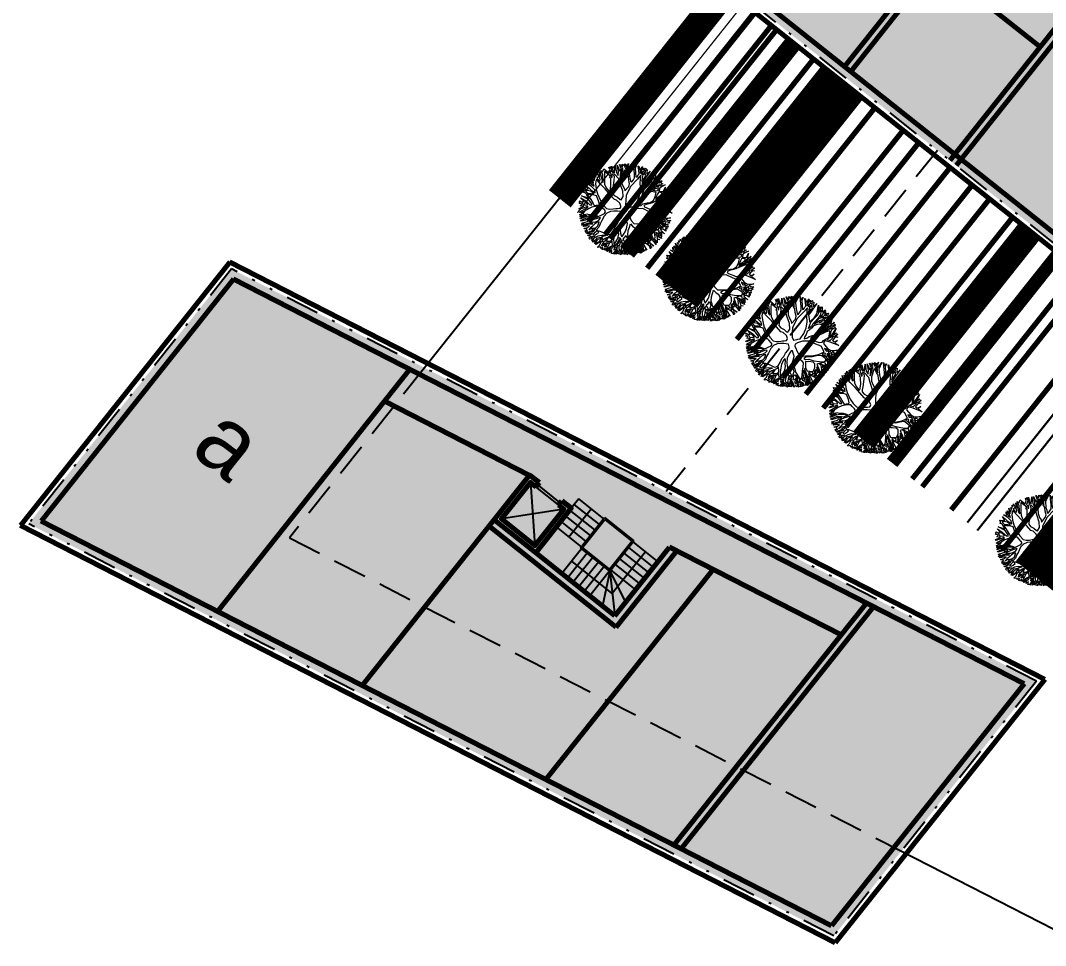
# Model space of a CAD drawing. Header units: metres. Extents: x -664657 to -643449, y -1076720 to -1062383.
# Drawn here: x -657667.81 to -657629.28, y -1068303.05 to -1068268.28 of the extents above; entities that cross this region are included whole.
import ezdxf

# ---------------------------------------------------------------- set-up
doc = ezdxf.new("R2010")
doc.units = ezdxf.units.M
doc.header["$LTSCALE"] = 0.1
doc.linetypes.add('DASHED', pattern=[19.05, 12.7, -6.35])
doc.linetypes.add('DIVIDE', pattern=[31.75, 12.7, -6.35, 0, -6.35, 0, -6.35])
doc.layers.get('0').update_dxf_attribs({"color": 8, "lineweight": 9})
for name, color, linetype in [('AA_THER_popis', 6, 'Continuous'), ('AA_THER_slabá', 4, 'Continuous'), ('AA_THER_srafy', 52, 'Continuous'), ('AA_THER_ZELEŇ', 53, 'Continuous'), ('AA_THER_čerchovaná', 84, 'DIVIDE'), ('AA_THER_čárkovaná', 5, 'DASHED')]:
    doc.layers.add(name, color=color, linetype=linetype)
doc.layers.add('AA_THER_silná', color=1, linetype='Continuous', lineweight=70)
doc.layers.add('AA_THER_STAFAZ', color=252, linetype='Continuous', lineweight=0)
doc.styles.get("Standard").update_dxf_attribs({"font": 'arial.ttf', "width": 0.8})

# ---------------------------------------------------------------- blocks, each defined once
blk = doc.blocks.new('A$C0C461CEA')
for p, q in [((0.063, 0.606), (-0.009, 0.765)), ((-0.009, 0.765), (0.101, 0.706)), ((0.101, 0.706), (0.094, 0.804)), ((0.094, 0.804), (0.195, 0.61)), ((0.214, 0.725), (0.134, 0.788)), ((0.134, 0.788), (0.212, 0.751)), ((0.191, 0.795), (0.205, 0.826)), ((0.231, 0.749), (0.191, 0.795)), ((0.205, 0.826), (0.247, 0.779)), ((0.247, 0.779), (0.283, 0.818)), ((0.283, 0.818), (0.273, 0.766)), ((0.273, 0.766), (0.303, 0.735)), ((0.303, 0.735), (0.335, 0.855)), ((0.335, 0.855), (0.332, 0.706)), ((0.448, 0.732), (0.381, 0.832)), ((0.381, 0.832), (0.473, 0.745)), ((0.483, 0.777), (0.463, 0.845)), ((0.463, 0.845), (0.503, 0.812)), ((0.473, 0.745), (0.483, 0.777)), ((0.49, 0.711), (0.491, 0.762)), ((0.491, 0.762), (0.519, 0.739)), ((0.503, 0.812), (0.541, 0.849)), ((0.541, 0.849), (0.523, 0.775)), ((0.523, 0.775), (0.552, 0.829)), ((0.552, 0.829), (0.55, 0.733)), ((0.572, 0.716), (0.592, 0.82)), ((0.592, 0.82), (0.599, 0.69)), ((0.732, 0.619), (0.623, 0.824)), ((0.623, 0.824), (0.721, 0.691)), ((0.721, 0.691), (0.725, 0.772)), ((0.725, 0.772), (0.739, 0.638)), ((0.773, 0.691), (0.762, 0.79)), ((0.762, 0.79), (0.78, 0.708)), ((0.782, 0.71), (0.826, 0.755)), ((0.826, 0.755), (0.807, 0.687)), ((-0.291, 0.473), (-0.326, 0.577)), ((-0.326, 0.577), (-0.279, 0.488)), ((-0.256, 0.522), (-0.284, 0.582)), ((-0.284, 0.582), (-0.25, 0.553)), ((-0.207, 0.472), (-0.256, 0.522)), ((-0.25, 0.553), (-0.251, 0.627)), ((-0.251, 0.627), (-0.205, 0.61)), ((-0.215, 0.587), (-0.164, 0.562)), ((-0.208, 0.57), (-0.215, 0.587)), ((-0.212, 0.536), (-0.208, 0.57)), ((-0.186, 0.48), (-0.212, 0.536)), ((-0.205, 0.61), (-0.205, 0.641)), ((-0.205, 0.641), (-0.143, 0.596)), ((-0.164, 0.562), (-0.163, 0.47)), ((-0.143, 0.596), (-0.108, 0.579)), ((-0.134, 0.562), (-0.138, 0.487)), ((-0.108, 0.579), (-0.136, 0.688)), ((-0.136, 0.688), (-0.031, 0.479)), ((-0.111, 0.544), (-0.134, 0.562)), ((-0.084, 0.536), (-0.111, 0.544)), ((-0.062, 0.681), (-0.084, 0.71)), ((-0.084, 0.71), (-0.025, 0.681)), ((-0.05, 0.471), (-0.084, 0.536)), ((0.086, 0.573), (-0.062, 0.681)), ((-0.025, 0.681), (-0.029, 0.73)), ((-0.029, 0.73), (-0.001, 0.656)), ((-0.001, 0.656), (0.063, 0.606)), ((0.049, 0.709), (0.1, 0.674)), ((0.071, 0.64), (0.049, 0.709)), ((0.115, 0.58), (0.071, 0.64)), ((0.141, 0.467), (0.086, 0.573)), ((0.1, 0.674), (0.148, 0.626)), ((0.154, 0.458), (0.115, 0.58)), ((0.148, 0.626), (0.198, 0.54)), ((0.195, 0.61), (0.214, 0.725)), ((0.198, 0.54), (0.234, 0.438)), ((0.212, 0.751), (0.231, 0.749)), ((0.212, 0.581), (0.226, 0.644)), ((0.236, 0.499), (0.212, 0.581)), ((0.226, 0.644), (0.236, 0.684)), ((0.236, 0.684), (0.278, 0.625)), ((0.256, 0.734), (0.28, 0.713)), ((0.257, 0.695), (0.256, 0.734)), ((0.272, 0.676), (0.257, 0.695)), ((0.278, 0.625), (0.267, 0.543)), ((0.267, 0.543), (0.281, 0.388)), ((0.291, 0.657), (0.272, 0.676)), ((0.28, 0.713), (0.29, 0.678)), ((0.29, 0.678), (0.291, 0.657)), ((0.298, 0.594), (0.316, 0.668)), ((0.299, 0.519), (0.298, 0.594)), ((0.359, 0.578), (0.299, 0.519)), ((0.316, 0.668), (0.354, 0.641)), ((0.392, 0.572), (0.318, 0.477)), ((0.332, 0.706), (0.398, 0.641)), ((0.354, 0.641), (0.373, 0.618)), ((0.373, 0.618), (0.359, 0.578)), ((0.469, 0.501), (0.392, 0.572)), ((0.398, 0.641), (0.448, 0.732)), ((0.419, 0.639), (0.417, 0.618)), ((0.417, 0.618), (0.449, 0.568)), ((0.438, 0.663), (0.419, 0.639)), ((0.471, 0.697), (0.438, 0.663)), ((0.449, 0.568), (0.492, 0.518)), ((0.482, 0.682), (0.471, 0.697)), ((0.492, 0.669), (0.482, 0.682)), ((0.505, 0.682), (0.49, 0.711)), ((0.503, 0.634), (0.492, 0.669)), ((0.492, 0.518), (0.511, 0.491)), ((0.512, 0.575), (0.503, 0.634)), ((0.518, 0.634), (0.505, 0.682)), ((0.511, 0.491), (0.512, 0.575)), ((0.519, 0.739), (0.518, 0.634)), ((0.53, 0.531), (0.539, 0.622)), ((0.551, 0.471), (0.53, 0.531)), ((0.539, 0.622), (0.547, 0.66)), ((0.544, 0.723), (0.568, 0.689)), ((0.547, 0.66), (0.544, 0.723)), ((0.55, 0.733), (0.572, 0.716)), ((0.562, 0.609), (0.551, 0.471)), ((0.568, 0.689), (0.562, 0.609)), ((0.581, 0.563), (0.574, 0.456)), ((0.6, 0.66), (0.581, 0.563)), ((0.599, 0.69), (0.656, 0.641)), ((0.629, 0.644), (0.6, 0.66)), ((0.699, 0.587), (0.629, 0.644)), ((0.656, 0.641), (0.716, 0.594)), ((0.735, 0.569), (0.699, 0.587)), ((0.716, 0.594), (0.732, 0.619)), ((0.736, 0.502), (0.735, 0.569)), ((0.738, 0.409), (0.736, 0.502)), ((0.739, 0.638), (0.773, 0.691)), ((0.756, 0.617), (0.75, 0.55)), ((0.75, 0.55), (0.759, 0.494)), ((0.785, 0.647), (0.756, 0.617)), ((0.759, 0.494), (0.811, 0.549)), ((0.847, 0.53), (0.772, 0.454)), ((0.78, 0.708), (0.782, 0.71)), ((0.811, 0.549), (0.785, 0.647)), ((0.807, 0.687), (0.84, 0.599)), ((0.84, 0.599), (0.888, 0.613)), ((1.024, 0.679), (0.847, 0.53)), ((0.888, 0.613), (0.897, 0.711)), ((0.897, 0.711), (0.915, 0.627)), ((0.915, 0.627), (1.024, 0.679)), ((1.039, 0.454), (1.103, 0.589)), ((1.103, 0.589), (1.074, 0.465)), ((1.074, 0.465), (1.137, 0.506)), ((1.137, 0.506), (1.166, 0.562)), ((1.213, 0.508), (1.154, 0.472)), ((1.166, 0.562), (1.164, 0.508)), ((1.164, 0.508), (1.213, 0.508)), ((-0.495, 0.221), (-0.55, 0.309)), ((-0.55, 0.309), (-0.495, 0.256)), ((-0.436, 0.238), (-0.503, 0.376)), ((-0.503, 0.376), (-0.397, 0.235)), ((-0.495, 0.256), (-0.436, 0.238)), ((-0.394, 0.371), (-0.482, 0.412)), ((-0.482, 0.412), (-0.394, 0.388)), ((-0.394, 0.388), (-0.424, 0.459)), ((-0.424, 0.459), (-0.372, 0.399)), ((-0.256, 0.32), (-0.394, 0.371)), ((-0.386, 0.487), (-0.377, 0.497)), ((-0.28, 0.452), (-0.386, 0.487)), ((-0.377, 0.497), (-0.291, 0.473)), ((-0.372, 0.399), (-0.265, 0.347)), ((-0.209, 0.421), (-0.28, 0.452)), ((-0.279, 0.488), (-0.209, 0.448)), ((-0.265, 0.347), (-0.176, 0.312)), ((-0.174, 0.275), (-0.256, 0.32)), ((-0.209, 0.448), (-0.207, 0.472)), ((-0.194, 0.381), (-0.209, 0.421)), ((-0.162, 0.346), (-0.194, 0.381)), ((-0.163, 0.47), (-0.186, 0.48)), ((-0.176, 0.312), (-0.162, 0.346)), ((-0.142, 0.224), (-0.174, 0.275)), ((-0.157, 0.436), (-0.114, 0.321)), ((-0.081, 0.391), (-0.157, 0.436)), ((-0.138, 0.487), (-0.095, 0.443)), ((-0.114, 0.321), (-0.04, 0.095)), ((-0.095, 0.443), (-0.013, 0.385)), ((0.012, 0.333), (-0.081, 0.391)), ((-0.013, 0.385), (-0.05, 0.471)), ((-0.031, 0.479), (0.019, 0.379)), ((0.154, 0.269), (0.012, 0.333)), ((0.019, 0.379), (0.096, 0.349)), ((0.096, 0.349), (0.175, 0.322)), ((0.175, 0.322), (0.141, 0.467)), ((0.193, 0.345), (0.154, 0.458)), ((0.266, 0.178), (0.154, 0.269)), ((0.24, 0.295), (0.193, 0.345)), ((0.234, 0.438), (0.258, 0.367)), ((0.281, 0.388), (0.236, 0.499)), ((0.308, 0.222), (0.24, 0.295)), ((0.258, 0.367), (0.296, 0.309)), ((0.296, 0.309), (0.308, 0.222)), ((0.314, 0.414), (0.309, 0.363)), ((0.309, 0.363), (0.334, 0.286)), ((0.318, 0.477), (0.314, 0.414)), ((0.334, 0.286), (0.348, 0.221)), ((0.532, 0.422), (0.469, 0.501)), ((0.485, 0.148), (0.513, 0.258)), ((0.513, 0.258), (0.54, 0.324)), ((0.54, 0.324), (0.532, 0.422)), ((0.551, 0.283), (0.534, 0.218)), ((0.571, 0.374), (0.551, 0.283)), ((0.574, 0.456), (0.571, 0.374)), ((0.619, 0.192), (0.694, 0.255)), ((0.694, 0.255), (0.731, 0.289)), ((0.834, 0.289), (0.726, 0.197)), ((0.731, 0.289), (0.76, 0.363)), ((0.76, 0.363), (0.738, 0.409)), ((0.772, 0.454), (0.768, 0.41)), ((0.768, 0.41), (0.8, 0.37)), ((0.8, 0.37), (0.955, 0.401)), ((0.992, 0.29), (0.834, 0.289)), ((0.943, 0.354), (0.922, 0.336)), ((0.922, 0.336), (0.992, 0.342)), ((0.983, 0.384), (0.943, 0.354)), ((0.955, 0.401), (1.039, 0.454)), ((1.022, 0.404), (0.983, 0.384)), ((0.99, 0.219), (0.992, 0.29)), ((0.992, 0.342), (1.008, 0.359)), ((1.008, 0.359), (1.022, 0.404)), ((1.019, 0.28), (1.014, 0.25)), ((1.04, 0.305), (1.019, 0.28)), ((1.065, 0.28), (1.04, 0.305)), ((1.06, 0.421), (1.046, 0.396)), ((1.046, 0.396), (1.046, 0.37)), ((1.046, 0.37), (1.102, 0.394)), ((1.057, 0.251), (1.11, 0.266)), ((1.085, 0.438), (1.06, 0.421)), ((1.084, 0.364), (1.065, 0.329)), ((1.065, 0.329), (1.216, 0.353)), ((1.11, 0.266), (1.065, 0.28)), ((1.151, 0.377), (1.084, 0.364)), ((1.117, 0.447), (1.085, 0.438)), ((1.115, 0.327), (1.094, 0.318)), ((1.094, 0.318), (1.123, 0.272)), ((1.102, 0.394), (1.117, 0.447)), ((1.157, 0.334), (1.115, 0.327)), ((1.123, 0.272), (1.221, 0.303)), ((1.154, 0.472), (1.142, 0.409)), ((1.142, 0.409), (1.193, 0.416)), ((1.216, 0.393), (1.151, 0.377)), ((1.223, 0.332), (1.157, 0.334)), ((1.221, 0.277), (1.173, 0.268)), ((1.173, 0.268), (1.209, 0.239)), ((1.193, 0.416), (1.206, 0.47)), ((1.206, 0.47), (1.232, 0.441)), ((1.209, 0.239), (1.221, 0.277)), ((1.216, 0.353), (1.216, 0.393)), ((1.221, 0.303), (1.223, 0.332)), ((1.232, 0.441), (1.276, 0.429)), ((1.265, 0.299), (1.236, 0.242)), ((1.276, 0.429), (1.239, 0.399)), ((1.239, 0.399), (1.239, 0.378)), ((1.239, 0.378), (1.266, 0.383)), ((1.263, 0.236), (1.379, 0.275)), ((1.336, 0.335), (1.265, 0.299)), ((1.266, 0.383), (1.281, 0.398)), ((1.308, 0.383), (1.275, 0.358)), ((1.275, 0.358), (1.336, 0.335)), ((1.281, 0.398), (1.308, 0.383)), ((1.379, 0.275), (1.301, 0.236)), ((-0.493, -0.002), (-0.644, 0.041)), ((-0.644, 0.041), (-0.485, 0.03)), ((-0.635, 0.101), (-0.551, 0.117)), ((-0.519, 0.086), (-0.635, 0.101)), ((-0.612, 0.165), (-0.577, 0.172)), ((-0.557, 0.142), (-0.612, 0.165)), ((-0.577, 0.172), (-0.583, 0.229)), ((-0.583, 0.229), (-0.536, 0.174)), ((-0.551, 0.117), (-0.557, 0.142)), ((-0.526, 0.187), (-0.556, 0.247)), ((-0.556, 0.247), (-0.505, 0.187)), ((-0.536, 0.174), (-0.526, 0.187)), ((-0.509, 0.126), (-0.526, 0.126)), ((-0.526, 0.126), (-0.492, 0.08)), ((-0.485, 0.03), (-0.519, 0.086)), ((-0.416, 0.057), (-0.509, 0.126)), ((-0.505, 0.187), (-0.335, 0.163)), ((-0.415, 0.205), (-0.495, 0.221)), ((-0.492, 0.08), (-0.453, 0.038)), ((-0.444, 0.15), (-0.46, 0.141)), ((-0.46, 0.141), (-0.318, -0.013)), ((-0.453, 0.038), (-0.411, 0.003)), ((-0.353, 0.149), (-0.444, 0.15)), ((-0.354, -0.026), (-0.416, 0.057)), ((-0.335, 0.163), (-0.415, 0.205)), ((-0.411, 0.003), (-0.354, -0.026)), ((-0.397, 0.235), (-0.263, 0.181)), ((-0.273, 0.155), (-0.353, 0.149)), ((-0.191, 0.121), (-0.273, 0.155)), ((-0.263, 0.181), (-0.194, 0.167)), ((-0.194, 0.167), (-0.145, 0.146)), ((-0.099, 0.096), (-0.191, 0.121)), ((-0.145, 0.146), (-0.114, 0.159)), ((-0.114, 0.159), (-0.142, 0.224)), ((-0.05, 0.048), (-0.099, 0.096)), ((0, -0.086), (-0.05, 0.048)), ((-0.04, 0.095), (0.101, -0.11)), ((0.364, 0.065), (0.266, 0.178)), ((0.348, 0.221), (0.354, 0.16)), ((0.354, 0.16), (0.409, 0.103)), ((0.435, -0.079), (0.364, 0.065)), ((0.409, 0.103), (0.439, 0.053)), ((0.439, 0.053), (0.476, 0.01)), ((0.476, 0.01), (0.498, 0.096)), ((0.498, 0.096), (0.485, 0.148)), ((0.588, 0.099), (0.514, -0.053)), ((0.534, 0.218), (0.533, 0.155)), ((0.533, 0.155), (0.567, 0.153)), ((0.567, 0.153), (0.619, 0.192)), ((0.726, 0.197), (0.588, 0.099)), ((0.934, -0.024), (0.985, 0.138)), ((0.99, 0.078), (0.966, -0.017)), ((0.985, 0.138), (0.99, 0.219)), ((1.029, 0.181), (0.99, 0.078)), ((1.014, 0.25), (1.022, 0.223)), ((1.022, 0.223), (1.057, 0.251)), ((1.054, 0.196), (1.029, 0.181)), ((1.161, 0.247), (1.054, 0.196)), ((1.064, -0.035), (1.15, 0.081)), ((1.15, 0.081), (1.193, 0.151)), ((1.207, 0.21), (1.161, 0.247)), ((1.184, 0.044), (1.176, -0.007)), ((1.242, 0.072), (1.184, 0.044)), ((1.201, 0.118), (1.192, 0.06)), ((1.192, 0.06), (1.242, 0.105)), ((1.193, 0.151), (1.207, 0.21)), ((1.249, 0.194), (1.201, 0.132)), ((1.201, 0.132), (1.201, 0.118)), ((1.236, 0.242), (1.263, 0.236)), ((1.242, 0.105), (1.277, 0.128)), ((1.297, 0.051), (1.242, 0.072)), ((1.268, 0.179), (1.249, 0.194)), ((1.314, 0.169), (1.268, 0.179)), ((1.294, 0.108), (1.276, 0.086)), ((1.276, 0.086), (1.305, 0.077)), ((1.277, 0.128), (1.319, 0.158)), ((1.411, 0.18), (1.289, 0.213)), ((1.289, 0.213), (1.317, 0.184)), ((1.327, 0.131), (1.294, 0.108)), ((1.347, 0.037), (1.297, 0.051)), ((1.301, 0.236), (1.411, 0.18)), ((1.305, 0.077), (1.384, 0.138)), ((1.319, 0.158), (1.314, 0.169)), ((1.317, 0.184), (1.443, 0.155)), ((1.367, 0.149), (1.327, 0.131)), ((1.443, 0.155), (1.34, 0.081)), ((1.34, 0.081), (1.406, 0.061)), ((1.386, 0.006), (1.347, 0.037)), ((1.384, 0.138), (1.367, 0.149)), ((1.367, -0.026), (1.386, 0.006)), ((1.421, 0.016), (1.398, -0.011)), ((1.406, 0.061), (1.454, 0.109)), ((1.495, 0.013), (1.421, 0.016)), ((1.454, 0.109), (1.431, 0.05)), ((1.431, 0.05), (1.495, 0.013)), ((-0.721, -0.288), (-0.583, -0.227)), ((-0.701, -0.157), (-0.672, -0.144)), ((-0.634, -0.167), (-0.701, -0.157)), ((-0.672, -0.144), (-0.697, -0.115)), ((-0.697, -0.115), (-0.649, -0.134)), ((-0.599, -0.118), (-0.687, -0.081)), ((-0.687, -0.081), (-0.582, -0.108)), ((-0.508, -0.101), (-0.659, -0.004)), ((-0.659, -0.004), (-0.5, -0.057)), ((-0.49, -0.229), (-0.658, -0.302)), ((-0.649, -0.134), (-0.599, -0.118)), ((-0.583, -0.227), (-0.634, -0.167)), ((-0.561, -0.129), (-0.611, -0.142)), ((-0.611, -0.142), (-0.575, -0.175)), ((-0.582, -0.108), (-0.544, -0.105)), ((-0.575, -0.175), (-0.552, -0.204)), ((-0.519, -0.137), (-0.561, -0.129)), ((-0.552, -0.204), (-0.506, -0.197)), ((-0.544, -0.105), (-0.508, -0.101)), ((-0.491, -0.179), (-0.519, -0.137)), ((-0.506, -0.197), (-0.448, -0.22)), ((-0.5, -0.057), (-0.412, -0.054)), ((-0.412, -0.054), (-0.493, -0.002)), ((-0.33, -0.078), (-0.491, -0.12)), ((-0.491, -0.12), (-0.481, -0.145)), ((-0.444, -0.203), (-0.491, -0.179)), ((-0.465, -0.267), (-0.49, -0.229)), ((-0.481, -0.145), (-0.435, -0.149)), ((-0.448, -0.22), (-0.444, -0.203)), ((-0.435, -0.149), (-0.35, -0.207)), ((-0.35, -0.207), (-0.2, -0.314)), ((-0.208, -0.104), (-0.33, -0.078)), ((-0.318, -0.013), (-0.221, -0.06)), ((-0.221, -0.06), (-0.118, -0.072)), ((-0.023, -0.134), (-0.208, -0.104)), ((-0.118, -0.072), (-0.051, -0.067)), ((-0.051, -0.067), (0, -0.086)), ((0.101, -0.19), (-0.023, -0.134)), ((0.101, -0.11), (0.215, -0.18)), ((0.147, -0.271), (0.101, -0.19)), ((0.215, -0.18), (0.302, -0.23)), ((0.302, -0.23), (0.386, -0.241)), ((0.386, -0.241), (0.412, -0.157)), ((0.412, -0.132), (0.435, -0.079)), ((0.412, -0.157), (0.412, -0.132)), ((0.514, -0.053), (0.492, -0.182)), ((0.492, -0.182), (0.493, -0.246)), ((0.493, -0.246), (0.533, -0.274)), ((0.814, -0.262), (0.864, -0.159)), ((0.864, -0.159), (0.934, -0.024)), ((0.908, -0.119), (0.897, -0.15)), ((0.897, -0.15), (0.901, -0.228)), ((0.901, -0.228), (0.946, -0.198)), ((0.966, -0.017), (0.908, -0.119)), ((0.946, -0.198), (0.973, -0.127)), ((0.973, -0.127), (1.064, -0.035)), ((1.009, -0.187), (0.98, -0.225)), ((0.98, -0.225), (1.12, -0.297)), ((1.026, -0.151), (1.009, -0.187)), ((1.084, -0.067), (1.026, -0.151)), ((1.138, -0.047), (1.084, -0.067)), ((1.225, -0.095), (1.138, -0.047)), ((1.176, -0.007), (1.277, -0.02)), ((1.208, -0.294), (1.276, -0.187)), ((1.271, -0.153), (1.225, -0.095)), ((1.231, -0.04), (1.321, -0.091)), ((1.289, -0.041), (1.231, -0.04)), ((1.287, -0.212), (1.256, -0.26)), ((1.262, -0.288), (1.356, -0.236)), ((1.276, -0.187), (1.271, -0.153)), ((1.277, -0.02), (1.367, -0.026)), ((1.324, -0.116), (1.277, -0.096)), ((1.277, -0.096), (1.303, -0.157)), ((1.318, -0.192), (1.287, -0.212)), ((1.346, -0.047), (1.289, -0.041)), ((1.394, -0.229), (1.298, -0.308)), ((1.303, -0.157), (1.324, -0.116)), ((1.356, -0.236), (1.318, -0.192)), ((1.321, -0.091), (1.346, -0.047)), ((1.347, -0.14), (1.333, -0.161)), ((1.333, -0.161), (1.36, -0.194)), ((1.374, -0.053), (1.346, -0.093)), ((1.346, -0.093), (1.374, -0.091)), ((1.368, -0.148), (1.347, -0.14)), ((1.374, -0.091), (1.353, -0.129)), ((1.353, -0.129), (1.41, -0.147)), ((1.36, -0.194), (1.389, -0.194)), ((1.4, -0.166), (1.368, -0.148)), ((1.514, -0.029), (1.374, -0.053)), ((1.389, -0.194), (1.421, -0.179)), ((1.476, -0.191), (1.394, -0.229)), ((1.398, -0.011), (1.514, -0.029)), ((1.421, -0.179), (1.4, -0.166)), ((1.41, -0.147), (1.519, -0.094)), ((1.519, -0.094), (1.431, -0.145)), ((1.431, -0.145), (1.486, -0.17)), ((1.541, -0.201), (1.476, -0.191)), ((1.486, -0.17), (1.527, -0.148)), ((1.527, -0.148), (1.511, -0.184)), ((1.511, -0.184), (1.541, -0.201)), ((-0.722, -0.374), (-0.67, -0.354)), ((-0.605, -0.381), (-0.722, -0.374)), ((-0.67, -0.354), (-0.721, -0.288)), ((-0.671, -0.512), (-0.715, -0.477)), ((-0.715, -0.477), (-0.643, -0.483)), ((-0.705, -0.422), (-0.705, -0.403)), ((-0.705, -0.403), (-0.475, -0.468)), ((-0.602, -0.457), (-0.705, -0.422)), ((-0.658, -0.302), (-0.588, -0.343)), ((-0.643, -0.483), (-0.602, -0.457)), ((-0.562, -0.478), (-0.608, -0.497)), ((-0.608, -0.497), (-0.603, -0.545)), ((-0.429, -0.459), (-0.605, -0.381)), ((-0.588, -0.343), (-0.459, -0.411)), ((-0.528, -0.49), (-0.562, -0.478)), ((-0.5, -0.512), (-0.528, -0.49)), ((-0.475, -0.468), (-0.429, -0.459)), ((-0.431, -0.251), (-0.465, -0.267)), ((-0.459, -0.411), (-0.383, -0.446)), ((-0.274, -0.489), (-0.439, -0.537)), ((-0.402, -0.266), (-0.431, -0.251)), ((-0.281, -0.328), (-0.402, -0.266)), ((-0.383, -0.446), (-0.284, -0.456)), ((-0.284, -0.456), (-0.182, -0.436)), ((-0.167, -0.411), (-0.281, -0.328)), ((-0.099, -0.448), (-0.274, -0.489)), ((-0.2, -0.314), (-0.141, -0.358)), ((-0.182, -0.436), (-0.167, -0.411)), ((-0.141, -0.358), (-0.098, -0.387)), ((0.06, -0.41), (-0.099, -0.448)), ((-0.098, -0.387), (-0.025, -0.371)), ((-0.025, -0.371), (0.046, -0.318)), ((0.046, -0.318), (0.128, -0.29)), ((0.101, -0.37), (0.06, -0.41)), ((0.202, -0.337), (0.101, -0.37)), ((0.128, -0.29), (0.147, -0.271)), ((0.284, -0.347), (0.202, -0.337)), ((0.252, -0.551), (0.271, -0.484)), ((0.271, -0.484), (0.295, -0.448)), ((0.301, -0.364), (0.284, -0.347)), ((0.295, -0.448), (0.313, -0.389)), ((0.313, -0.389), (0.301, -0.364)), ((0.348, -0.481), (0.309, -0.559)), ((0.414, -0.386), (0.348, -0.481)), ((0.482, -0.404), (0.414, -0.386)), ((0.518, -0.429), (0.482, -0.404)), ((0.544, -0.477), (0.518, -0.429)), ((0.533, -0.274), (0.71, -0.29)), ((0.574, -0.561), (0.544, -0.477)), ((0.601, -0.382), (0.587, -0.408)), ((0.587, -0.408), (0.628, -0.487)), ((0.66, -0.39), (0.601, -0.382)), ((0.628, -0.487), (0.7, -0.576)), ((0.74, -0.406), (0.66, -0.39)), ((0.71, -0.29), (0.814, -0.262)), ((0.768, -0.431), (0.74, -0.406)), ((0.831, -0.489), (0.768, -0.431)), ((0.773, -0.347), (0.846, -0.329)), ((0.833, -0.407), (0.773, -0.347)), ((0.885, -0.552), (0.831, -0.489)), ((0.896, -0.469), (0.833, -0.407)), ((0.846, -0.329), (0.914, -0.295)), ((0.987, -0.527), (0.896, -0.469)), ((0.914, -0.295), (0.987, -0.292)), ((0.987, -0.292), (1.076, -0.35)), ((1.076, -0.35), (1.146, -0.402)), ((1.12, -0.297), (1.208, -0.294)), ((1.322, -0.346), (1.122, -0.328)), ((1.122, -0.328), (1.314, -0.377)), ((1.146, -0.366), (1.331, -0.398)), ((1.205, -0.406), (1.146, -0.366)), ((1.146, -0.402), (1.247, -0.462)), ((1.293, -0.438), (1.205, -0.406)), ((1.247, -0.462), (1.328, -0.531)), ((1.256, -0.26), (1.262, -0.288)), ((1.35, -0.423), (1.293, -0.438)), ((1.298, -0.308), (1.389, -0.301)), ((1.308, -0.455), (1.382, -0.454)), ((1.323, -0.478), (1.308, -0.455)), ((1.314, -0.377), (1.526, -0.421)), ((1.436, -0.382), (1.322, -0.346)), ((1.367, -0.498), (1.323, -0.478)), ((1.331, -0.398), (1.35, -0.423)), ((1.439, -0.334), (1.334, -0.329)), ((1.334, -0.329), (1.521, -0.375)), ((1.403, -0.475), (1.367, -0.498)), ((1.526, -0.421), (1.375, -0.412)), ((1.375, -0.412), (1.53, -0.449)), ((1.382, -0.454), (1.403, -0.475)), ((1.389, -0.301), (1.527, -0.295)), ((1.53, -0.449), (1.415, -0.452)), ((1.415, -0.452), (1.445, -0.477)), ((1.521, -0.375), (1.436, -0.382)), ((1.513, -0.369), (1.439, -0.334)), ((1.445, -0.477), (1.505, -0.474)), ((1.505, -0.474), (1.477, -0.522)), ((1.527, -0.295), (1.496, -0.321)), ((1.496, -0.321), (1.528, -0.358)), ((1.528, -0.358), (1.513, -0.369)), ((-0.697, -0.539), (-0.671, -0.512)), ((-0.651, -0.541), (-0.697, -0.539)), ((-0.537, -0.67), (-0.676, -0.63)), ((-0.676, -0.63), (-0.569, -0.633)), ((-0.67, -0.585), (-0.643, -0.564)), ((-0.628, -0.583), (-0.67, -0.585)), ((-0.643, -0.564), (-0.651, -0.541)), ((-0.639, -0.698), (-0.537, -0.67)), ((-0.507, -0.691), (-0.639, -0.698)), ((-0.569, -0.633), (-0.628, -0.583)), ((-0.54, -0.767), (-0.622, -0.732)), ((-0.622, -0.732), (-0.532, -0.735)), ((-0.603, -0.545), (-0.555, -0.54)), ((-0.569, -0.566), (-0.571, -0.578)), ((-0.571, -0.578), (-0.503, -0.638)), ((-0.439, -0.537), (-0.569, -0.566)), ((-0.555, -0.54), (-0.523, -0.534)), ((-0.532, -0.735), (-0.456, -0.699)), ((-0.523, -0.534), (-0.5, -0.512)), ((-0.456, -0.699), (-0.507, -0.691)), ((-0.503, -0.638), (-0.373, -0.687)), ((-0.374, -0.724), (-0.483, -0.76)), ((-0.416, -0.81), (-0.302, -0.746)), ((-0.302, -0.746), (-0.374, -0.724)), ((-0.373, -0.687), (-0.256, -0.714)), ((-0.256, -0.714), (-0.076, -0.727)), ((-0.076, -0.727), (0.048, -0.713)), ((0.048, -0.713), (0.165, -0.682)), ((0.185, -0.745), (0.103, -0.771)), ((0.165, -0.682), (0.215, -0.623)), ((0.227, -0.745), (0.185, -0.745)), ((0.215, -0.623), (0.252, -0.551)), ((0.25, -0.786), (0.227, -0.745)), ((0.276, -0.629), (0.273, -0.73)), ((0.273, -0.73), (0.303, -0.824)), ((0.309, -0.559), (0.276, -0.629)), ((0.627, -0.632), (0.574, -0.561)), ((0.648, -0.697), (0.627, -0.632)), ((0.706, -0.765), (0.648, -0.697)), ((0.68, -0.635), (0.71, -0.698)), ((0.723, -0.641), (0.68, -0.635)), ((0.7, -0.576), (0.793, -0.643)), ((0.71, -0.698), (0.771, -0.775)), ((0.755, -0.654), (0.723, -0.641)), ((0.793, -0.687), (0.755, -0.654)), ((0.793, -0.643), (0.86, -0.669)), ((0.861, -0.713), (0.793, -0.687)), ((0.86, -0.669), (0.919, -0.683)), ((0.923, -0.765), (0.861, -0.713)), ((0.927, -0.618), (0.885, -0.552)), ((0.919, -0.683), (0.953, -0.683)), ((0.953, -0.683), (0.927, -0.618)), ((0.943, -0.738), (0.987, -0.729)), ((0.979, -0.769), (0.943, -0.738)), ((0.973, -0.572), (1.072, -0.589)), ((0.997, -0.622), (0.973, -0.572)), ((1.063, -0.541), (0.987, -0.527)), ((0.987, -0.729), (1.026, -0.796)), ((1.018, -0.681), (0.997, -0.622)), ((1.087, -0.68), (1.018, -0.681)), ((1.033, -0.716), (1.053, -0.774)), ((1.078, -0.743), (1.033, -0.716)), ((1.084, -0.55), (1.063, -0.541)), ((1.072, -0.589), (1.119, -0.642)), ((1.111, -0.744), (1.078, -0.743)), ((1.24, -0.542), (1.084, -0.55)), ((1.171, -0.679), (1.087, -0.68)), ((1.099, -0.713), (1.174, -0.717)), ((1.139, -0.759), (1.099, -0.713)), ((1.151, -0.786), (1.111, -0.744)), ((1.119, -0.642), (1.171, -0.679)), ((1.135, -0.61), (1.181, -0.601)), ((1.169, -0.658), (1.135, -0.61)), ((1.218, -0.683), (1.169, -0.658)), ((1.271, -0.556), (1.173, -0.572)), ((1.173, -0.572), (1.345, -0.623)), ((1.174, -0.717), (1.193, -0.78)), ((1.181, -0.601), (1.228, -0.603)), ((1.262, -0.674), (1.218, -0.683)), ((1.22, -0.716), (1.225, -0.775)), ((1.246, -0.741), (1.22, -0.716)), ((1.228, -0.603), (1.262, -0.674)), ((1.328, -0.531), (1.24, -0.542)), ((1.269, -0.792), (1.246, -0.741)), ((1.339, -0.652), (1.266, -0.621)), ((1.266, -0.621), (1.279, -0.67)), ((1.292, -0.73), (1.269, -0.733)), ((1.269, -0.733), (1.293, -0.833)), ((1.32, -0.545), (1.271, -0.556)), ((1.279, -0.67), (1.304, -0.696)), ((1.314, -0.791), (1.292, -0.73)), ((1.304, -0.696), (1.367, -0.69)), ((1.362, -0.62), (1.32, -0.545)), ((1.351, -0.74), (1.321, -0.736)), ((1.321, -0.736), (1.366, -0.826)), ((1.367, -0.69), (1.339, -0.652)), ((1.345, -0.623), (1.362, -0.62)), ((1.406, -0.775), (1.351, -0.74)), ((1.492, -0.575), (1.361, -0.539)), ((1.361, -0.539), (1.376, -0.585)), ((1.404, -0.631), (1.364, -0.641)), ((1.364, -0.641), (1.432, -0.706)), ((1.376, -0.585), (1.48, -0.613)), ((1.432, -0.706), (1.386, -0.715)), ((1.386, -0.715), (1.406, -0.775)), ((1.434, -0.521), (1.395, -0.521)), ((1.395, -0.521), (1.492, -0.575)), ((1.457, -0.664), (1.404, -0.631)), ((1.485, -0.543), (1.434, -0.521)), ((1.461, -0.634), (1.444, -0.636)), ((1.444, -0.636), (1.457, -0.664)), ((1.48, -0.613), (1.461, -0.634)), ((1.477, -0.522), (1.485, -0.543)), ((-0.483, -0.76), (-0.59, -0.822)), ((-0.59, -0.822), (-0.54, -0.767)), ((-0.568, -0.862), (-0.416, -0.81)), ((-0.457, -0.859), (-0.568, -0.862)), ((-0.519, -0.958), (-0.457, -0.859)), ((-0.458, -0.964), (-0.519, -0.958)), ((-0.463, -0.909), (-0.469, -0.936)), ((-0.469, -0.936), (-0.415, -0.93)), ((-0.446, -0.892), (-0.463, -0.909)), ((-0.456, -0.999), (-0.458, -0.964)), ((-0.402, -0.959), (-0.456, -0.999)), ((-0.388, -0.824), (-0.446, -0.892)), ((-0.415, -0.93), (-0.381, -0.913)), ((-0.275, -0.955), (-0.402, -0.959)), ((-0.396, -1.075), (-0.275, -0.955)), ((-0.237, -0.968), (-0.396, -1.075)), ((-0.329, -0.8), (-0.388, -0.824)), ((-0.381, -0.913), (-0.335, -0.847)), ((-0.322, -0.887), (-0.355, -0.942)), ((-0.355, -0.942), (-0.206, -0.924)), ((-0.335, -0.847), (-0.287, -0.798)), ((-0.287, -0.798), (-0.329, -0.8)), ((-0.283, -0.813), (-0.322, -0.887)), ((-0.221, -0.753), (-0.283, -0.813)), ((-0.105, -0.95), (-0.237, -0.968)), ((-0.092, -0.771), (-0.221, -0.753)), ((-0.206, -0.924), (-0.095, -0.918)), ((-0.078, -0.962), (-0.105, -0.95)), ((-0.102, -1.004), (-0.078, -0.962)), ((-0.095, -0.918), (-0.04, -0.918)), ((-0.004, -0.791), (-0.092, -0.771)), ((-0.04, -0.918), (-0.024, -0.869)), ((-0.027, -0.987), (-0.034, -1.08)), ((0.014, -0.86), (-0.027, -0.987)), ((-0.024, -0.869), (-0.002, -0.812)), ((-0.002, -0.812), (-0.004, -0.791)), ((0.055, -0.78), (0.014, -0.86)), ((0.103, -0.771), (0.055, -0.78)), ((0.142, -1.04), (0.206, -0.982)), ((0.246, -0.974), (0.184, -1.043)), ((0.206, -0.982), (0.243, -0.953)), ((0.23, -1.077), (0.246, -0.974)), ((0.243, -0.953), (0.249, -0.862)), ((0.249, -0.862), (0.25, -0.786)), ((0.277, -0.999), (0.264, -1.085)), ((0.292, -0.925), (0.277, -0.999)), ((0.309, -0.927), (0.292, -0.925)), ((0.303, -0.824), (0.376, -0.924)), ((0.33, -0.981), (0.309, -0.927)), ((0.333, -1.053), (0.33, -0.981)), ((0.374, -0.999), (0.362, -1.036)), ((0.41, -1.033), (0.374, -0.999)), ((0.376, -0.924), (0.427, -1.003)), ((0.427, -1.003), (0.48, -1.062)), ((0.631, -1.046), (0.693, -0.999)), ((0.693, -0.999), (0.75, -0.958)), ((0.766, -0.864), (0.706, -0.765)), ((0.75, -0.958), (0.766, -0.918)), ((0.766, -0.918), (0.766, -0.864)), ((0.771, -0.775), (0.873, -0.86)), ((0.789, -0.874), (0.884, -0.921)), ((0.804, -0.903), (0.789, -0.874)), ((0.793, -1.031), (0.796, -0.994)), ((0.796, -0.994), (0.85, -1.098)), ((0.804, -0.956), (0.804, -0.903)), ((0.813, -0.977), (0.804, -0.956)), ((0.841, -1.024), (0.813, -0.977)), ((0.873, -0.86), (0.932, -0.9)), ((0.884, -0.921), (0.914, -0.946)), ((0.914, -0.998), (0.885, -1.058)), ((0.914, -0.946), (0.914, -0.998)), ((0.975, -0.826), (0.923, -0.765)), ((0.932, -0.9), (0.98, -0.916)), ((0.939, -0.942), (0.95, -1.023)), ((0.95, -0.942), (0.939, -0.942)), ((1.04, -0.98), (0.95, -0.942)), ((1.031, -0.928), (0.975, -0.826)), ((1.005, -0.804), (0.979, -0.769)), ((0.98, -0.916), (1.029, -0.945)), ((1.045, -0.869), (1.005, -0.804)), ((1.026, -0.796), (1.051, -0.84)), ((1.029, -0.945), (1.031, -0.928)), ((1.032, -1.052), (1.04, -0.98)), ((1.075, -0.925), (1.045, -0.869)), ((1.05, -0.921), (1.086, -0.98)), ((1.051, -0.97), (1.05, -0.921)), ((1.051, -0.84), (1.075, -0.882)), ((1.086, -0.98), (1.051, -0.97)), ((1.053, -0.774), (1.127, -0.856)), ((1.075, -0.882), (1.075, -0.925)), ((1.259, -1.006), (1.085, -0.865)), ((1.085, -0.865), (1.242, -1.046)), ((1.098, -0.94), (1.107, -0.921)), ((1.105, -0.963), (1.098, -0.94)), ((1.156, -0.996), (1.105, -0.963)), ((1.107, -0.921), (1.156, -0.965)), ((1.127, -0.856), (1.163, -0.878)), ((1.193, -0.78), (1.139, -0.759)), ((1.217, -0.83), (1.151, -0.786)), ((1.156, -0.965), (1.156, -0.996)), ((1.163, -0.878), (1.239, -0.897)), ((1.242, -1.046), (1.185, -0.992)), ((1.185, -0.992), (1.213, -1.063)), ((1.249, -0.922), (1.189, -0.924)), ((1.189, -0.924), (1.265, -0.987)), ((1.239, -0.897), (1.217, -0.83)), ((1.225, -0.775), (1.289, -0.835)), ((1.293, -0.863), (1.24, -0.831)), ((1.24, -0.831), (1.264, -0.903)), ((1.281, -0.953), (1.249, -0.922)), ((1.265, -0.987), (1.259, -1.006)), ((1.264, -0.903), (1.302, -0.93)), ((1.289, -0.835), (1.269, -0.792)), ((1.302, -0.93), (1.281, -0.953)), ((1.293, -0.833), (1.345, -0.856)), ((1.327, -0.913), (1.293, -0.863)), ((1.366, -0.826), (1.314, -0.791)), ((1.345, -0.856), (1.318, -0.856)), ((1.318, -0.856), (1.327, -0.913)), ((-0.36, -1.114), (-0.235, -1.047)), ((-0.351, -1.121), (-0.36, -1.114)), ((-0.255, -1.094), (-0.351, -1.121)), ((-0.305, -1.172), (-0.267, -1.159)), ((-0.305, -1.187), (-0.305, -1.172)), ((-0.273, -1.193), (-0.305, -1.187)), ((-0.254, -1.22), (-0.273, -1.193)), ((-0.267, -1.159), (-0.255, -1.094)), ((-0.227, -1.182), (-0.254, -1.22)), ((-0.242, -1.119), (-0.248, -1.151)), ((-0.248, -1.151), (-0.172, -1.146)), ((-0.222, -1.071), (-0.242, -1.119)), ((-0.235, -1.047), (-0.102, -1.004)), ((-0.189, -1.184), (-0.227, -1.182)), ((-0.142, -1.045), (-0.222, -1.071)), ((-0.141, -1.15), (-0.193, -1.224)), ((-0.193, -1.224), (-0.189, -1.184)), ((-0.172, -1.146), (-0.16, -1.106)), ((-0.16, -1.106), (-0.125, -1.059)), ((-0.146, -1.278), (-0.141, -1.15)), ((-0.125, -1.059), (-0.142, -1.045)), ((-0.109, -1.185), (-0.125, -1.278)), ((-0.098, -1.074), (-0.109, -1.185)), ((-0.075, -1.069), (-0.098, -1.074)), ((-0.066, -1.3), (-0.075, -1.069)), ((-0.029, -1.216), (-0.041, -1.296)), ((-0.034, -1.08), (-0.027, -1.189)), ((-0.006, -1.273), (-0.029, -1.216)), ((-0.027, -1.189), (0.003, -1.241)), ((0.003, -1.241), (0.022, -1.26)), ((0.022, -1.26), (0.051, -1.215)), ((0.051, -1.215), (0.056, -1.171)), ((0.097, -1.194), (0.053, -1.265)), ((0.056, -1.171), (0.102, -1.129)), ((0.072, -1.268), (0.097, -1.194)), ((0.102, -1.252), (0.094, -1.366)), ((0.102, -1.129), (0.142, -1.04)), ((0.122, -1.171), (0.102, -1.252)), ((0.184, -1.043), (0.122, -1.171)), ((0.128, -1.374), (0.143, -1.221)), ((0.143, -1.221), (0.197, -1.113)), ((0.183, -1.225), (0.149, -1.374)), ((0.207, -1.153), (0.183, -1.225)), ((0.197, -1.113), (0.23, -1.077)), ((0.232, -1.127), (0.207, -1.153)), ((0.217, -1.3), (0.228, -1.245)), ((0.219, -1.203), (0.227, -1.18)), ((0.228, -1.245), (0.219, -1.203)), ((0.227, -1.18), (0.232, -1.127)), ((0.264, -1.085), (0.258, -1.15)), ((0.258, -1.15), (0.261, -1.188)), ((0.261, -1.188), (0.267, -1.213)), ((0.284, -1.234), (0.264, -1.316)), ((0.267, -1.213), (0.294, -1.15)), ((0.279, -1.392), (0.297, -1.24)), ((0.325, -1.162), (0.284, -1.234)), ((0.294, -1.15), (0.321, -1.112)), ((0.347, -1.25), (0.294, -1.391)), ((0.297, -1.24), (0.34, -1.156)), ((0.321, -1.112), (0.333, -1.053)), ((0.34, -1.156), (0.325, -1.162)), ((0.36, -1.309), (0.347, -1.25)), ((0.362, -1.036), (0.365, -1.114)), ((0.365, -1.114), (0.382, -1.166)), ((0.382, -1.166), (0.395, -1.216)), ((0.395, -1.216), (0.4, -1.254)), ((0.4, -1.254), (0.409, -1.275)), ((0.444, -1.071), (0.41, -1.033)), ((0.418, -1.245), (0.443, -1.184)), ((0.423, -1.315), (0.418, -1.245)), ((0.443, -1.184), (0.457, -1.127)), ((0.457, -1.127), (0.444, -1.071)), ((0.48, -1.148), (0.458, -1.192)), ((0.458, -1.192), (0.465, -1.255)), ((0.486, -1.253), (0.46, -1.398)), ((0.465, -1.255), (0.5, -1.209)), ((0.48, -1.062), (0.512, -1.16)), ((0.5, -1.209), (0.48, -1.148)), ((0.482, -1.299), (0.513, -1.24)), ((0.513, -1.215), (0.486, -1.253)), ((0.512, -1.16), (0.558, -1.109)), ((0.513, -1.24), (0.513, -1.215)), ((0.564, -1.133), (0.538, -1.164)), ((0.538, -1.164), (0.551, -1.2)), ((0.551, -1.2), (0.555, -1.234)), ((0.555, -1.234), (0.577, -1.28)), ((0.558, -1.109), (0.631, -1.046)), ((0.596, -1.13), (0.564, -1.133)), ((0.577, -1.28), (0.61, -1.247)), ((0.603, -1.193), (0.596, -1.13)), ((0.61, -1.247), (0.603, -1.193)), ((0.692, -1.098), (0.664, -1.19)), ((0.664, -1.19), (0.665, -1.262)), ((0.746, -1.013), (0.692, -1.098)), ((0.695, -1.217), (0.726, -1.131)), ((0.724, -1.278), (0.695, -1.217)), ((0.726, -1.085), (0.746, -1.013)), ((0.726, -1.131), (0.726, -1.085)), ((0.745, -1.173), (0.74, -1.228)), ((0.74, -1.228), (0.746, -1.259)), ((0.766, -1.11), (0.745, -1.173)), ((0.77, -1.152), (0.766, -1.11)), ((0.794, -1.206), (0.77, -1.152)), ((0.79, -1.059), (0.793, -1.031)), ((0.802, -1.122), (0.79, -1.059)), ((0.797, -1.267), (0.794, -1.206)), ((0.821, -1.155), (0.802, -1.122)), ((0.873, -1.249), (0.817, -1.181)), ((0.817, -1.181), (0.817, -1.235)), ((0.817, -1.235), (0.825, -1.323)), ((0.854, -1.157), (0.821, -1.155)), ((0.885, -1.058), (0.841, -1.024)), ((0.85, -1.098), (0.854, -1.157)), ((0.894, -1.316), (0.873, -1.249)), ((0.88, -1.134), (0.881, -1.188)), ((0.924, -1.173), (0.88, -1.134)), ((0.881, -1.188), (0.919, -1.222)), ((0.903, -1.11), (0.906, -1.064)), ((0.924, -1.139), (0.903, -1.11)), ((0.906, -1.064), (0.934, -1.03)), ((0.919, -1.222), (0.924, -1.173)), ((0.939, -1.127), (0.924, -1.139)), ((0.934, -1.03), (0.94, -1.076)), ((0.94, -1.076), (0.939, -1.127)), ((0.949, -1.154), (0.955, -1.101)), ((0.985, -1.168), (0.949, -1.154)), ((0.95, -1.023), (1.001, -1.095)), ((0.955, -1.101), (0.983, -1.126)), ((1.007, -1.252), (0.962, -1.21)), ((0.962, -1.21), (0.967, -1.269)), ((0.983, -1.126), (0.985, -1.168)), ((1.001, -1.095), (1.036, -1.157)), ((1.044, -1.201), (1.006, -1.17)), ((1.006, -1.17), (1.011, -1.208)), ((1.015, -1.233), (1.007, -1.252)), ((1.011, -1.208), (1.015, -1.233)), ((1.059, -1.178), (1.032, -1.052)), ((1.036, -1.157), (1.049, -1.184)), ((1.049, -1.184), (1.044, -1.201)), ((1.059, -1.012), (1.058, -1.092)), ((1.058, -1.092), (1.075, -1.163)), ((1.08, -1.009), (1.059, -1.012)), ((1.075, -1.163), (1.059, -1.178)), ((1.097, -1.037), (1.08, -1.009)), ((1.085, -1.069), (1.097, -1.037)), ((1.092, -1.167), (1.085, -1.069)), ((1.103, -1.165), (1.092, -1.167)), ((1.115, -1.083), (1.103, -1.165)), ((1.155, -1.127), (1.115, -1.083)), ((1.192, -1.097), (1.14, -1.053)), ((1.14, -1.053), (1.155, -1.127)), ((1.213, -1.063), (1.192, -1.097)), ((-0.125, -1.278), (-0.146, -1.278)), ((-0.041, -1.296), (-0.066, -1.3)), ((-0.005, -1.34), (-0.006, -1.273)), ((0.016, -1.281), (-0.005, -1.34)), ((0.029, -1.341), (0.016, -1.281)), ((0.052, -1.345), (0.029, -1.341)), ((0.053, -1.265), (0.052, -1.345)), ((0.075, -1.366), (0.072, -1.268)), ((0.094, -1.366), (0.075, -1.366)), ((0.149, -1.374), (0.128, -1.374)), ((0.2, -1.386), (0.217, -1.3)), ((0.206, -1.388), (0.2, -1.386)), ((0.229, -1.342), (0.206, -1.388)), ((0.233, -1.402), (0.229, -1.342)), ((0.263, -1.398), (0.233, -1.402)), ((0.264, -1.316), (0.263, -1.398)), ((0.294, -1.391), (0.279, -1.392)), ((0.338, -1.397), (0.36, -1.309)), ((0.355, -1.395), (0.338, -1.397)), ((0.377, -1.342), (0.355, -1.395)), ((0.403, -1.357), (0.377, -1.342)), ((0.406, -1.411), (0.403, -1.357)), ((0.432, -1.344), (0.406, -1.411)), ((0.409, -1.275), (0.423, -1.315)), ((0.42, -1.407), (0.432, -1.344)), ((0.46, -1.398), (0.42, -1.407)), ((0.477, -1.394), (0.493, -1.337)), ((0.494, -1.396), (0.477, -1.394)), ((0.493, -1.337), (0.482, -1.299)), ((0.539, -1.269), (0.494, -1.396)), ((0.527, -1.399), (0.541, -1.319)), ((0.544, -1.397), (0.527, -1.399)), ((0.541, -1.319), (0.539, -1.269)), ((0.583, -1.338), (0.544, -1.397)), ((0.607, -1.407), (0.583, -1.338)), ((0.598, -1.319), (0.639, -1.264)), ((0.628, -1.352), (0.598, -1.319)), ((0.637, -1.397), (0.607, -1.407)), ((0.639, -1.264), (0.628, -1.352)), ((0.65, -1.333), (0.637, -1.397)), ((0.687, -1.373), (0.65, -1.333)), ((0.665, -1.262), (0.678, -1.314)), ((0.678, -1.314), (0.695, -1.358)), ((0.695, -1.358), (0.687, -1.373)), ((0.72, -1.371), (0.724, -1.278)), ((0.737, -1.372), (0.72, -1.371)), ((0.751, -1.301), (0.737, -1.372)), ((0.746, -1.259), (0.797, -1.349)), ((0.797, -1.349), (0.751, -1.301)), ((0.81, -1.334), (0.797, -1.267)), ((0.825, -1.323), (0.81, -1.334)), ((0.913, -1.32), (0.894, -1.316)), ((0.929, -1.257), (0.913, -1.32)), ((0.967, -1.269), (0.929, -1.257))]:
    blk.add_line(p, q)

msp = doc.modelspace()

# ---------------------------------------------------------------- hatches: boundary and pattern name
at = {"layer": 'AA_THER_srafy'}
h = msp.add_hatch(color=31, dxfattribs=at)
h.dxf.hatch_style = 1
h.paths.add_polyline_path([(-657572.565, -1068232.062), (-657597.613, -1068212.147), (-657603.837, -1068219.975), (-657578.789, -1068239.89)])
h.paths.add_polyline_path([(-657597.613, -1068212.147), (-657572.565, -1068232.062), (-657571.321, -1068230.497), (-657602.631, -1068205.603), (-657610.099, -1068214.996), (-657603.837, -1068219.975)])
h.paths.add_polyline_path([(-657615.039, -1068234.064), (-657621.301, -1068229.085), (-657628.769, -1068238.478), (-657622.507, -1068243.457)])
h.paths.add_polyline_path([(-657607.211, -1068240.288), (-657615.039, -1068234.064), (-657622.507, -1068243.457), (-657614.679, -1068249.681)])
h.paths.add_polyline_path([(-657586.86, -1068256.468), (-657597.818, -1068247.756), (-657605.287, -1068257.149), (-657594.328, -1068265.861)], flags=16)
h.paths.add_polyline_path([(-657633.709, -1068257.547), (-657639.971, -1068252.568), (-657647.439, -1068261.961), (-657641.177, -1068266.939)])
h.paths.add_polyline_path([(-657605.53, -1068279.951), (-657633.709, -1068257.547), (-657641.177, -1068266.939), (-657612.998, -1068289.344)])
h.paths.add_polyline_path([(-657652.623, -1068281.335), (-657659.886, -1068277.616), (-657667.504, -1068287.197), (-657637.241, -1068302.695), (-657634.702, -1068299.501), (-657657.701, -1068287.723)])
h.paths.add_polyline_path([(-657629.624, -1068293.114), (-657652.623, -1068281.335), (-657657.701, -1068287.723), (-657634.702, -1068299.501)])
h.paths.add_polyline_path([(-657547.838, -1068249.167), (-657557.231, -1068241.699), (-657558.476, -1068243.264), (-657550.649, -1068249.488), (-657603.228, -1068315.619), (-657612.307, -1068310.97), (-657614.846, -1068314.164), (-657603.952, -1068319.743)])
h.paths.add_polyline_path([(-657550.649, -1068249.488), (-657558.476, -1068243.264), (-657612.307, -1068310.97), (-657603.228, -1068315.619)], flags=17)

# ---------------------------------------------------------------- linework, layer by layer
at = {"layer": 'AA_THER_silná'}
for p, q in [((-657647.72, -1068261.993), (-657612.966, -1068289.625)), ((-657647.018, -1068261.913), (-657613.046, -1068288.922)), ((-657631.971, -1068264.358), (-657636.607, -1068270.19)), ((-657625.599, -1068264.378), (-657632.88, -1068273.536)), ((-657625.364, -1068264.565), (-657632.645, -1068273.723)), ((-657633.637, -1068265.972), (-657636.842, -1068270.003)), ((-657640.756, -1068266.891), (-657636.842, -1068270.003)), ((-657631.39, -1068267.758), (-657629.488, -1068269.27)), ((-657659.941, -1068277.363), (-657667.812, -1068287.263)), ((-657629.315, -1068293.047), (-657659.941, -1068277.363)), ((-657659.804, -1068277.995), (-657667.041, -1068287.097)), ((-657630.086, -1068293.214), (-657659.804, -1068277.995)), ((-657653.176, -1068281.389), (-657660.413, -1068290.491)), ((-657648.681, -1068285.376), (-657654.129, -1068282.586)), ((-657648.674, -1068285.366), (-657654.966, -1068293.28)), ((-657650.012, -1068287.049), (-657648.674, -1068285.366)), ((-657648.446, -1068285.803), (-657648.321, -1068285.646)), ((-657648.446, -1068288.294), (-657647.108, -1068286.611)), ((-657647.585, -1068286.488), (-657647.46, -1068286.331)), ((-657637.187, -1068302.947), (-657667.812, -1068287.263)), ((-657637.323, -1068302.316), (-657667.041, -1068287.097)), ((-657645.424, -1068291.08), (-657650.198, -1068287.284)), ((-657645.472, -1068290.659), (-657643.416, -1068288.073)), ((-657645.424, -1068291.08), (-657643.143, -1068288.212)), ((-657636.97, -1068291.374), (-657643.416, -1068288.073)), ((-657645.472, -1068290.659), (-657648.446, -1068288.294)), ((-657648.066, -1068296.814), (-657641.781, -1068288.91)), ((-657643.254, -1068299.278), (-657636.017, -1068290.176)), ((-657642.982, -1068299.418), (-657635.745, -1068290.316)), ((-657630.086, -1068293.214), (-657637.323, -1068302.316)), ((-657629.315, -1068293.047), (-657637.187, -1068302.947))]:
    msp.add_line(p, q, dxfattribs=at)
for points in [[(-657647.46, -1068286.331), (-657647.108, -1068286.611), (-657648.446, -1068288.294), (-657650.012, -1068287.049), (-657648.674, -1068285.366), (-657648.321, -1068285.646)], [(-657647.585, -1068286.488), (-657647.389, -1068286.643), (-657648.478, -1068288.013), (-657649.731, -1068287.017), (-657648.642, -1068285.647), (-657648.446, -1068285.803)]]:
    msp.add_lwpolyline(points, dxfattribs=at)
at = {"layer": 'AA_THER_slabá'}
for p, q in [((-657648.642, -1068285.647), (-657648.478, -1068288.013)), ((-657647.585, -1068286.488), (-657648.446, -1068285.803)), ((-657647.523, -1068286.409), (-657648.384, -1068285.725)), ((-657646.828, -1068286.259), (-657647.108, -1068286.611)), ((-657645.889, -1068287.006), (-657646.828, -1068286.259)), ((-657647.389, -1068286.643), (-657649.731, -1068287.017)), ((-657647.199, -1068287.689), (-657646.358, -1068286.632)), ((-657646.057, -1068287.217), (-657646.996, -1068286.47)), ((-657646.393, -1068287.64), (-657647.332, -1068286.893)), ((-657646.225, -1068287.428), (-657647.164, -1068286.681)), ((-657646.76, -1068288.101), (-657645.858, -1068286.966)), ((-657646.69, -1068288.093), (-657645.85, -1068287.037)), ((-657645.858, -1068286.966), (-657644.762, -1068287.838)), ((-657645.85, -1068287.037), (-657644.832, -1068287.846)), ((-657646.729, -1068288.062), (-657647.668, -1068287.315)), ((-657646.561, -1068287.851), (-657647.5, -1068287.104)), ((-657646.721, -1068288.133), (-657647.468, -1068289.072)), ((-657645.664, -1068288.973), (-657646.76, -1068288.101)), ((-657645.672, -1068288.902), (-657646.69, -1068288.093)), ((-657645.672, -1068288.902), (-657644.832, -1068287.846)), ((-657645.664, -1068288.973), (-657644.762, -1068287.838)), ((-657644.961, -1068288.088), (-657644.022, -1068288.835)), ((-657644.793, -1068287.877), (-657643.854, -1068288.624)), ((-657646.51, -1068288.301), (-657647.256, -1068289.24)), ((-657646.298, -1068288.469), (-657647.045, -1068289.408)), ((-657644.323, -1068288.25), (-657645.568, -1068289.816)), ((-657645.297, -1068288.511), (-657644.358, -1068289.258)), ((-657645.129, -1068288.3), (-657644.19, -1068289.046)), ((-657645.568, -1068289.816), (-657647.094, -1068288.602)), ((-657646.087, -1068288.637), (-657646.834, -1068289.576)), ((-657645.876, -1068288.805), (-657646.622, -1068289.744)), ((-657645.633, -1068288.934), (-657646.411, -1068289.912)), ((-657645.664, -1068288.973), (-657645.941, -1068290.285)), ((-657645.664, -1068288.973), (-657645.472, -1068290.659)), ((-657645.664, -1068288.973), (-657645.067, -1068290.15)), ((-657645.633, -1068288.934), (-657644.694, -1068289.68)), ((-657645.465, -1068288.722), (-657644.526, -1068289.469))]:
    msp.add_line(p, q, dxfattribs=at)
for points in [[(-657641.177, -1068266.939), (-657652.623, -1068281.335)], [(-657634.702, -1068299.501), (-657612.307, -1068310.97)]]:
    msp.add_lwpolyline(points, dxfattribs=at)
at = {"layer": 'AA_THER_ZELEŇ'}
for points, const_width in [([(-657641.302, -1068267.096), (-657647.557, -1068274.964)], 1), ([(-657640.896, -1068267.419), (-657647.152, -1068275.287)], 0.05), ([(-657640.623, -1068267.636), (-657646.878, -1068275.504)], 0.05), ([(-657640.217, -1068267.959), (-657646.472, -1068275.827)], 0.2), ([(-657640.217, -1068267.959), (-657646.472, -1068275.827)], 0.2), ([(-657640.201, -1068267.971), (-657646.457, -1068275.839)], 0.2), ([(-657639.585, -1068268.461), (-657645.841, -1068276.329)], 0.2), ([(-657639.389, -1068268.616), (-657645.645, -1068276.484)], 0.2), ([(-657638.942, -1068268.972), (-657645.197, -1068276.84)], 0.2), ([(-657638.886, -1068269.017), (-657645.141, -1068276.885)], 0.2), ([(-657638.83, -1068269.061), (-657645.085, -1068276.929)], 0.2), ([(-657638.774, -1068269.106), (-657645.029, -1068276.974)], 0.2), ([(-657638.69, -1068269.173), (-657644.945, -1068277.041)], 0.2), ([(-657638.662, -1068269.195), (-657644.917, -1068277.063)], 0.2), ([(-657638.578, -1068269.262), (-657644.833, -1068277.13)], 0.2), ([(-657638.002, -1068269.72), (-657644.257, -1068277.588)], 0.2), ([(-657636.91, -1068270.587), (-657643.166, -1068278.455)], 2), ([(-657636.535, -1068270.886), (-657642.791, -1068278.754)], 0.2), ([(-657635.695, -1068271.553), (-657641.951, -1068279.421)], 0.2), ([(-657634.632, -1068272.399), (-657640.888, -1068280.267)], 0.2), ([(-657634.044, -1068272.867), (-657640.299, -1068280.735)], 0.2), ([(-657632.869, -1068273.801), (-657639.125, -1068281.669)], 0.2), ([(-657632.04, -1068274.46), (-657638.295, -1068282.328)], 0.2), ([(-657631.385, -1068274.98), (-657637.641, -1068282.848)], 0.2), ([(-657630.518, -1068275.67), (-657636.773, -1068283.538)], 0.2), ([(-657629.876, -1068276.181), (-657636.131, -1068284.049)], 1), ([(-657628.795, -1068277.04), (-657635.051, -1068284.908)], 0.5), ([(-657628.038, -1068277.642), (-657634.294, -1068285.51)], 0.2), ([(-657627.663, -1068277.94), (-657633.919, -1068285.808)], 0.2), ([(-657626.572, -1068278.807), (-657632.827, -1068286.675)], 0.2), ([(-657625.969, -1068279.286), (-657632.225, -1068287.154)], 0.08), ([(-657625.595, -1068279.584), (-657631.85, -1068287.452)], 0.08), ([(-657624.658, -1068280.329), (-657630.913, -1068288.197)], 0.2), ([(-657623.365, -1068281.357), (-657629.62, -1068289.225)], 2)]:
    msp.add_lwpolyline(points, dxfattribs=dict(at, const_width=const_width))
at = {"layer": 'AA_THER_čerchovaná'}
for p, q in [((-657612.998, -1068289.344), (-657647.439, -1068261.961)), ((-657659.886, -1068277.616), (-657667.504, -1068287.197)), ((-657629.624, -1068293.114), (-657659.886, -1068277.616)), ((-657637.241, -1068302.695), (-657667.504, -1068287.197)), ((-657629.624, -1068293.114), (-657637.241, -1068302.695))]:
    msp.add_line(p, q, dxfattribs=at)
at = {"layer": 'AA_THER_čárkovaná'}
msp.add_line((-657633.35, -1068273.163), (-657643.544, -1068285.985), dxfattribs=at)
msp.add_lwpolyline([(-657652.623, -1068281.335), (-657657.701, -1068287.723), (-657634.702, -1068299.501)], dxfattribs=at)

# ---------------------------------------------------------------- block references
at = {"layer": 'AA_THER_STAFAZ', "linetype": 'Continuous', "xscale": 1.536000000013938, "yscale": 1.536000000005588, "zscale": 1.536, "rotation": 298.0360876091096}
for p in [(-657644.976, -1068274.622), (-657641.845, -1068277.112), (-657638.714, -1068279.601), (-657635.583, -1068282.09), (-657629.321, -1068287.069)]:
    msp.add_blockref('A$C0C461CEA', p, dxfattribs=at)

# ---------------------------------------------------------------- texts
at = {"layer": 'AA_THER_popis'}
msp.add_text('a', height=2.5, rotation=321.5127, dxfattribs=at).set_placement((-657661.489, -1068284.488))

doc.saveas('drawing.dxf')
